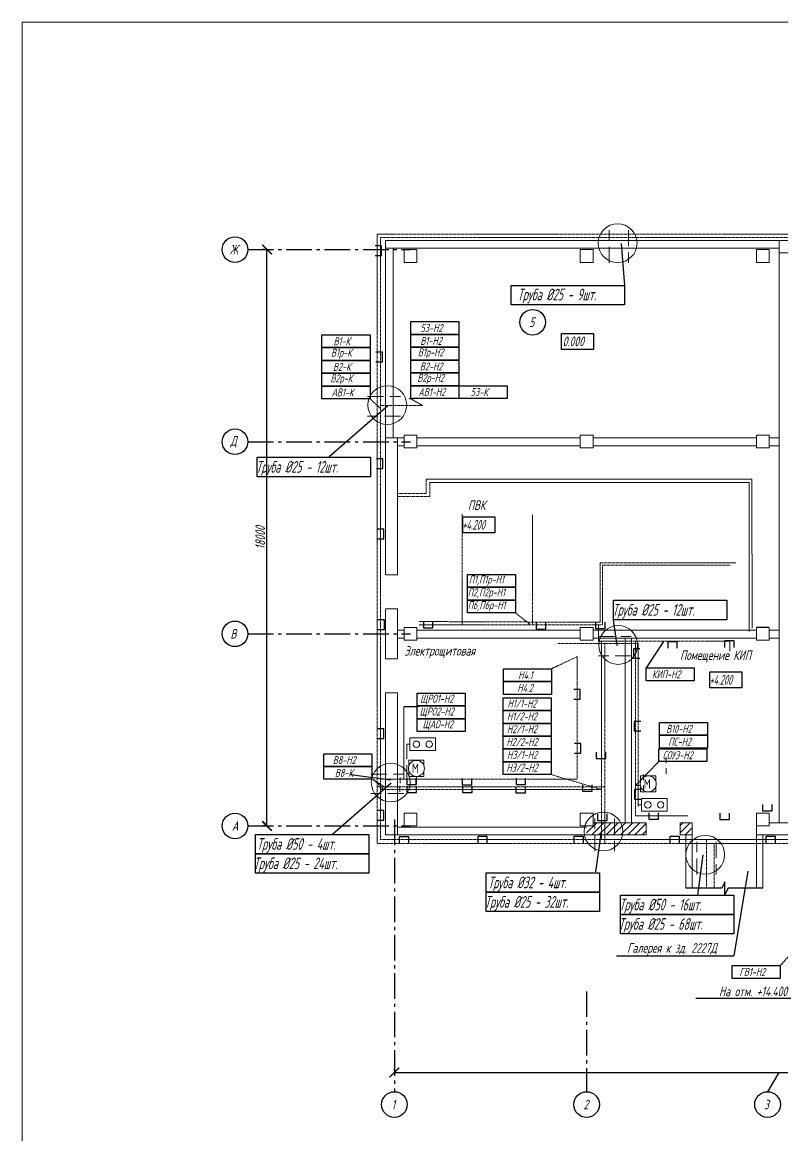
# Model space of a CAD drawing. Header units: millimetres. Extents: x -14296 to 10264, y -13087 to -5602.
# Drawn here: x -5970.5 to -5733.1, y -6937.4 to -6589.6 of the extents above; entities that cross this region are included whole.
import ezdxf

# ---------------------------------------------------------------- set-up
doc = ezdxf.new("R2010")
doc.units = ezdxf.units.MM
for name, pattern in [('CENTER2', [1.125, 0.75, -0.125, 0.125, -0.125]), ('gost5', [7, 5, -2, 0]), ('gost6', [12, 8, -1.5, 1, -1.5]), ('PHANTOM2', [1.25, 0.625, -0.125, 0.125, -0.125, 0.125, -0.125])]:
    doc.linetypes.add(name, pattern=pattern)
for name, color, linetype, lineweight in [('КаБель контрольный (Вновь)', 142, 'gost5', 15), ('КаБель силовой (Вновь)', 1, 'Continuous', 15), ('Линия выноска', 137, 'Continuous', 25), ('Осевая', 4, 'gost6', 25), ('Размерная', 4, 'Continuous', 25), ('Рамка толстая', 7, 'Continuous', 15), ('Рамка тонкая', 5, 'Continuous', 25), ('Строительный', 251, 'Continuous', 13), ('Текст', 7, 'Continuous', 20), ('Технологическое', 156, 'Continuous', 18), ('Эл. аппараты (Вновь)', 93, 'Continuous', 15), ('ЭлектрооБорудование (Вновь)', 160, 'Continuous', 15)]:
    doc.layers.add(name, color=color, linetype=linetype, lineweight=lineweight)
doc.styles.add('Simplex', font='simplex.shx', dxfattribs={"width": 0.7, "oblique": 15})

# ---------------------------------------------------------------- blocks, each defined once
blk = doc.blocks.new('_ArchTick')
at = {"color": 0, "const_width": 0.15}
blk.add_lwpolyline([(-0.5, -0.5), (0.5, 0.5)], dxfattribs=at)

msp = doc.modelspace()

# ---------------------------------------------------------------- linework, layer by layer
at = {"color": 18, "true_color": 0x000000}
msp.add_line((-5737.31732, -6778.63815), (-5741.31732, -6778.63815), dxfattribs=at)
at = {"layer": 'КаБель контрольный (Вновь)', "color": 18, "linetype": 'PHANTOM2', "lineweight": 15, "true_color": 0x000000}
for p, q in [((-5859.7268, -6777.035), (-5859.7268, -6657.91918)), ((-5859.7268, -6846.12886), (-5859.7268, -6777.035)), ((-5846.62488, -6776.79565), (-5790.0879, -6777.035)), ((-5788.6733, -6846.12886), (-5788.6733, -6808.86697)), ((-5788.6733, -6828.4383), (-5859.7268, -6828.4383)), ((-5788.6733, -6846.12886), (-5788.6733, -6828.05985)), ((-5788.6733, -6828.05985), (-5788.6733, -6828.4383)), ((-5788.6733, -6846.12886), (-5859.7268, -6846.12886)), ((-5755.50699, -6846.12886), (-5788.6733, -6846.12886)), ((-5755.50699, -6846.12886), (-5241.27018, -6846.12886)), ((-5754.49893, -6859.95742), (-5754.49893, -6846.003))]:
    msp.add_line(p, q, dxfattribs=at)
at = {"layer": 'КаБель контрольный (Вновь)', "color": 18, "true_color": 0x000000}
for p, q in [((-5850.46266, -6826.68431), (-5850.46266, -6815.11612)), ((-5850.46266, -6815.11612), (-5849.46266, -6815.11612)), ((-5778.19333, -6829.02808), (-5778.19333, -6834.02808)), ((-5778.19333, -6834.02808), (-5777.19333, -6834.02808))]:
    msp.add_line(p, q, dxfattribs=at)
at = {"layer": 'КаБель силовой (Вновь)', "color": 18, "linetype": 'gost5', "true_color": 0x000000}
for p, q in [((-5787.29934, -6664.81555), (-5787.29934, -6654.56303)), ((-5781.21893, -6654.56303), (-5781.21893, -6664.81555)), ((-5862.72397, -6706.5224), (-5852.47145, -6706.5224)), ((-5852.47145, -6712.60281), (-5862.72397, -6712.60281)), ((-5790.63539, -6781.4522), (-5780.38287, -6781.4522)), ((-5780.38287, -6787.53261), (-5790.63539, -6787.53261)), ((-5861.66008, -6824.41113), (-5851.40756, -6824.41113)), ((-5851.40756, -6830.49154), (-5861.66008, -6830.49154)), ((-5791.72535, -6848.5472), (-5791.72535, -6838.29468)), ((-5785.64494, -6838.29468), (-5785.64494, -6848.5472)), ((-5759.92871, -6855.81482), (-5759.92871, -6845.5623)), ((-5753.8483, -6845.5623), (-5753.8483, -6855.81482))]:
    msp.add_line(p, q, dxfattribs=at)
at = {"layer": 'КаБель силовой (Вновь)', "color": 18, "linetype": 'PHANTOM2', "lineweight": 15, "true_color": 0x000000}
for p, q in [((-5858.62334, -6777.81733), (-5858.62334, -6658.00669)), ((-5858.62334, -6826.01533), (-5858.62334, -6777.81733)), ((-5846.62488, -6777.81733), (-5811.79556, -6777.81733)), ((-5797.24114, -6796.13395), (-5797.24114, -6787.75551)), ((-5797.24114, -6796.13395), (-5797.24114, -6826.01533)), ((-5851.34814, -6803.39951), (-5851.34814, -6826.01533)), ((-5789.68062, -6829.24122), (-5789.68062, -6808.87204)), ((-5789.68062, -6808.87204), (-5789.68062, -6844.85409)), ((-5797.24114, -6826.01533), (-5858.62334, -6826.01533)), ((-5858.62334, -6826.01533), (-5858.62334, -6844.85409)), ((-5858.62334, -6826.01533), (-5858.62334, -6829.24122)), ((-5858.62334, -6829.24122), (-5789.68062, -6829.24122)), ((-5858.62334, -6844.85409), (-5756.87602, -6844.85409)), ((-5789.68062, -6844.85409), (-5242.23127, -6844.85409)), ((-5756.87602, -6844.85409), (-5756.87602, -6860.088))]:
    msp.add_line(p, q, dxfattribs=at)
at = {"layer": 'КаБель силовой (Вновь)', "color": 18, "true_color": 0x000000}
msp.add_line((-5847.4613, -6825.14387), (-5847.4613, -6827.68431), dxfattribs=at)
at = {"layer": 'Линия выноска', "color": 18, "linetype": 'PHANTOM2', "lineweight": 15, "true_color": 0x000000}
for p, q in [((-5861.9393, -6707.25828), (-5858.77018, -6710.15605)), ((-5849.69553, -6706.98798), (-5845.59686, -6709.30199)), ((-5816.5248, -6774.08152), (-5811.79556, -6777.81733)), ((-5805.31588, -6791.53897), (-5797.24114, -6787.75551)), ((-5861.05125, -6825.98587), (-5857.54927, -6828.4383)), ((-5861.05125, -6825.98587), (-5857.66385, -6829.24122)), ((-5805.38273, -6824.59921), (-5789.68062, -6829.24122)), ((-5729.76793, -6879.64204), (-5733.85119, -6884.25418))]:
    msp.add_line(p, q, dxfattribs=at)
at = {"layer": 'Линия выноска', "color": 18, "true_color": 0x000000}
for p, q in [((-5770.30722, -6783.04838), (-5775.76919, -6791.26904)), ((-5846.95211, -6803.39951), (-5851.34814, -6803.39951)), ((-5771.80188, -6820.5485), (-5779.01233, -6827.97018))]:
    msp.add_line(p, q, dxfattribs=at)
at = {"layer": 'Линия выноска', "color": 18, "linetype": 'ByBlock', "lineweight": -2, "true_color": 0x000000}
msp.add_line((-5748.36496, -6881.23552), (-5748.36496, -6881.23552), dxfattribs=at)
for points in [[(-5743.957, -6854.80162), (-5748.36496, -6881.23552)], [(-5784.96881, -6881.23552), (-5748.36496, -6881.23552)], [(-5760.25717, -6894.41727), (-5729.70643, -6894.41727)]]:
    msp.add_lwpolyline(points, dxfattribs=at)
at = {"layer": 'Осевая', "color": 18, "true_color": 0x000000}
for p, q in [((-5900.11732, -6660.63815), (-5849.31732, -6660.63815)), ((-5900.11732, -6720.63815), (-5849.31732, -6720.63815)), ((-5900.11732, -6780.63815), (-5849.31732, -6780.63815)), ((-5854.31732, -6838.63815), (-5854.31732, -6923.63815)), ((-5900.11732, -6840.63815), (-5849.31732, -6840.63815)), ((-5794.31732, -6892.29112), (-5794.31732, -6923.63815)), ((-5734.31732, -6917.63815), (-5737.81732, -6923.63815))]:
    msp.add_line(p, q, dxfattribs=at)
at = {"layer": 'Размерная', "color": 18, "true_color": 0x000000}
for p, q in [((-5894.74232, -6660.63815), (-5895.36732, -6660.63815)), ((-5894.11732, -6840.63815), (-5894.11732, -6660.63815)), ((-5894.74232, -6840.63815), (-5895.36732, -6840.63815)), ((-5854.31732, -6917.01315), (-5854.31732, -6916.38815)), ((-5854.31732, -6917.63815), (-5246.31732, -6917.63815))]:
    msp.add_line(p, q, dxfattribs=at)
at = {"layer": 'Рамка толстая', "color": 18, "true_color": 0x000000}
for p, q in [((-5970.52727, -7163.63746), (-5970.52727, -6589.63746)), ((-5970.52727, -6589.63746), (-5180.52727, -6589.63746))]:
    msp.add_line(p, q, dxfattribs=at)
at = {"layer": 'Рамка толстая', "color": 18, "linetype": 'PHANTOM2', "lineweight": 15, "true_color": 0x000000}
for p, q in [((-5859.7268, -6657.91918), (-5859.7268, -6655.846)), ((-5859.7268, -6655.846), (-5300.38032, -6655.846)), ((-5858.62334, -6658.00669), (-5858.62334, -6656.80491)), ((-5858.62334, -6656.80491), (-5280.66128, -6656.80491)), ((-5858.62334, -6658.00669), (-5858.62334, -6658.00669)), ((-5845.59686, -6709.30199), (-5858.62334, -6709.30199)), ((-5844.45133, -6732.32551), (-5844.45133, -6736.85006)), ((-5843.31441, -6733.32551), (-5843.31441, -6737.74573)), ((-5844.45133, -6736.85006), (-5853.31732, -6736.85006)), ((-5843.31441, -6737.74573), (-5853.31732, -6737.74573)), ((-5833.18649, -6777.63257), (-5833.18649, -6743.24413)), ((-5811.25184, -6777.81733), (-5811.25184, -6743.45134)), ((-5790.0879, -6777.035), (-5790.0879, -6758.42156)), ((-5790.0879, -6758.42156), (-5747.75753, -6758.42156)), ((-5789.38883, -6777.79758), (-5789.38883, -6759.19126)), ((-5789.38883, -6759.19126), (-5749.3645, -6759.19126)), ((-5790.0879, -6777.035), (-5790.0879, -6777.035)), ((-5790.5931, -6777.79864), (-5811.79556, -6777.81733)), ((-5790.5931, -6777.79864), (-5789.38883, -6777.79758)), ((-5790.5931, -6782.95256), (-5790.5931, -6777.79864)), ((-5790.5931, -6777.79864), (-5790.5931, -6777.79864)), ((-5788.6733, -6783.67238), (-5803.25289, -6783.67238)), ((-5789.68062, -6782.95256), (-5790.5931, -6782.95256)), ((-5789.68062, -6808.87204), (-5789.68062, -6782.95256)), ((-5789.68062, -6782.95256), (-5749.58222, -6782.95256)), ((-5789.68062, -6782.95256), (-5779.07418, -6782.95256)), ((-5788.6733, -6808.86697), (-5788.6733, -6783.67238)), ((-5788.6733, -6783.67238), (-5778.20452, -6783.67238)), ((-5779.07418, -6782.95256), (-5779.07418, -6837.46925)), ((-5778.20452, -6783.67238), (-5778.20452, -6834.56889)), ((-5749.58222, -6782.95256), (-5749.58222, -6786.13263)), ((-5779.01233, -6827.97018), (-5777.53143, -6827.97018)), ((-5779.07418, -6837.46925), (-5762.74227, -6837.46925))]:
    msp.add_line(p, q, dxfattribs=at)
at = {"layer": 'Рамка тонкая', "color": 18, "true_color": 0x000000}
for p, q in [((-5783.52767, -6658.72169), (-5782.44836, -6671.86558)), ((-5817.85591, -6671.86558), (-5782.44836, -6671.86558)), ((-5817.85591, -6677.92109), (-5817.85591, -6671.86558)), ((-5782.44836, -6671.86558), (-5782.44836, -6677.92109)), ((-5782.44836, -6677.92109), (-5817.85591, -6677.92109)), ((-5849.16096, -6683.13771), (-5834.16096, -6683.13771)), ((-5849.16096, -6687.13771), (-5849.16096, -6683.13771)), ((-5834.16096, -6683.13771), (-5834.16096, -6687.13771)), ((-5802.19629, -6686.81854), (-5792.19629, -6686.81854)), ((-5802.19629, -6691.81854), (-5802.19629, -6686.81854)), ((-5792.19629, -6686.81854), (-5792.19629, -6691.81854)), ((-5876.9393, -6687.25828), (-5861.9393, -6687.25828)), ((-5876.9393, -6691.25828), (-5876.9393, -6687.25828)), ((-5861.9393, -6687.25828), (-5861.9393, -6691.25828)), ((-5849.16096, -6687.13771), (-5834.16096, -6687.13771)), ((-5849.16096, -6691.13771), (-5849.16096, -6687.13771)), ((-5834.16096, -6687.13771), (-5849.16096, -6687.13771)), ((-5834.16096, -6687.13771), (-5834.16096, -6691.13771)), ((-5876.9393, -6691.25828), (-5861.9393, -6691.25828)), ((-5876.9393, -6695.25828), (-5876.9393, -6691.25828)), ((-5861.9393, -6691.25828), (-5876.9393, -6691.25828)), ((-5861.9393, -6691.25828), (-5861.9393, -6695.25828)), ((-5849.16096, -6691.13771), (-5834.16096, -6691.13771)), ((-5849.16096, -6695.13771), (-5849.16096, -6691.13771)), ((-5834.16096, -6691.13771), (-5849.16096, -6691.13771)), ((-5834.16096, -6691.13771), (-5834.16096, -6695.13771)), ((-5792.19629, -6691.81854), (-5802.19629, -6691.81854)), ((-5876.9393, -6695.25828), (-5861.9393, -6695.25828)), ((-5876.9393, -6699.25828), (-5876.9393, -6695.25828)), ((-5861.9393, -6695.25828), (-5876.9393, -6695.25828)), ((-5861.9393, -6695.25828), (-5861.9393, -6699.25828)), ((-5849.16096, -6695.13771), (-5834.16096, -6695.13771)), ((-5849.16096, -6699.13771), (-5849.16096, -6695.13771)), ((-5834.16096, -6695.13771), (-5849.16096, -6695.13771)), ((-5834.16096, -6695.13771), (-5834.16096, -6699.13771)), ((-5876.9393, -6699.25828), (-5861.9393, -6699.25828)), ((-5876.9393, -6703.25828), (-5876.9393, -6699.25828)), ((-5861.9393, -6699.25828), (-5876.9393, -6699.25828)), ((-5861.9393, -6699.25828), (-5861.9393, -6703.25828)), ((-5849.16096, -6699.13771), (-5834.16096, -6699.13771)), ((-5849.16096, -6703.13771), (-5849.16096, -6699.13771)), ((-5834.16096, -6699.13771), (-5849.16096, -6699.13771)), ((-5834.16096, -6699.13771), (-5834.16096, -6703.13771)), ((-5876.9393, -6703.25828), (-5861.9393, -6703.25828)), ((-5876.9393, -6707.25828), (-5876.9393, -6703.25828)), ((-5861.9393, -6703.25828), (-5876.9393, -6703.25828)), ((-5861.9393, -6703.25828), (-5861.9393, -6707.25828)), ((-5849.16096, -6703.13771), (-5834.16096, -6703.13771)), ((-5849.16096, -6707.13771), (-5849.16096, -6703.13771)), ((-5834.16096, -6703.13771), (-5849.16096, -6703.13771)), ((-5834.16096, -6703.13771), (-5834.16096, -6707.13771)), ((-5834.12771, -6703.13768), (-5819.12771, -6703.13768)), ((-5834.12771, -6707.13768), (-5834.12771, -6703.13768)), ((-5819.12771, -6703.13768), (-5819.12771, -6707.13768)), ((-5861.9393, -6707.25828), (-5876.9393, -6707.25828)), ((-5834.16096, -6707.13771), (-5849.16096, -6707.13771)), ((-5819.12771, -6707.13768), (-5834.12771, -6707.13768)), ((-5856.4077, -6709.38168), (-5874.75018, -6725.38798)), ((-5897.15736, -6725.5065), (-5861.74981, -6725.5065)), ((-5897.15736, -6731.562), (-5897.15736, -6725.5065)), ((-5861.74981, -6725.5065), (-5861.74981, -6731.562)), ((-5861.74981, -6731.562), (-5897.15736, -6731.562)), ((-5832.98832, -6744.08029), (-5822.98832, -6744.08029)), ((-5832.98832, -6749.08029), (-5832.98832, -6744.08029)), ((-5822.98832, -6744.08029), (-5822.98832, -6749.08029)), ((-5822.98832, -6749.08029), (-5832.98832, -6749.08029)), ((-5831.5248, -6762.08152), (-5816.5248, -6762.08152)), ((-5831.5248, -6766.08152), (-5831.5248, -6762.08152)), ((-5816.5248, -6762.08152), (-5816.5248, -6766.08152)), ((-5831.5248, -6766.08152), (-5816.5248, -6766.08152)), ((-5831.5248, -6770.08152), (-5831.5248, -6766.08152)), ((-5816.5248, -6766.08152), (-5831.5248, -6766.08152)), ((-5816.5248, -6766.08152), (-5816.5248, -6770.08152)), ((-5831.5248, -6770.08152), (-5816.5248, -6770.08152)), ((-5831.5248, -6774.08152), (-5831.5248, -6770.08152)), ((-5816.5248, -6770.08152), (-5831.5248, -6770.08152)), ((-5816.5248, -6770.08152), (-5816.5248, -6774.08152)), ((-5785.91304, -6770.16164), (-5750.50549, -6770.16164)), ((-5785.91304, -6776.21714), (-5785.91304, -6770.16164)), ((-5750.50549, -6770.16164), (-5750.50549, -6776.21714)), ((-5816.5248, -6774.08152), (-5831.5248, -6774.08152)), ((-5784.76475, -6784.25595), (-5785.91304, -6776.21714)), ((-5750.50549, -6776.21714), (-5785.91304, -6776.21714)), ((-5775.76919, -6791.26904), (-5760.76919, -6791.26904)), ((-5775.76919, -6795.26904), (-5775.76919, -6791.26904)), ((-5760.76919, -6791.26904), (-5760.76919, -6795.26904)), ((-5820.31588, -6791.53897), (-5805.31588, -6791.53897)), ((-5820.31588, -6795.53897), (-5820.31588, -6791.53897)), ((-5805.31588, -6791.53897), (-5805.31588, -6795.53897)), ((-5755.80098, -6792.50296), (-5745.80098, -6792.50296)), ((-5755.80098, -6797.50296), (-5755.80098, -6792.50296)), ((-5745.80098, -6792.50296), (-5745.80098, -6797.50296)), ((-5820.31588, -6795.53897), (-5805.31588, -6795.53897)), ((-5820.31588, -6799.53897), (-5820.31588, -6795.53897)), ((-5805.31588, -6795.53897), (-5820.31588, -6795.53897)), ((-5805.31588, -6795.53897), (-5805.31588, -6799.53897)), ((-5760.76919, -6795.26904), (-5775.76919, -6795.26904)), ((-5745.80098, -6797.50296), (-5755.80098, -6797.50296)), ((-5847.18963, -6799.12737), (-5832.18963, -6799.12737)), ((-5847.18963, -6803.12737), (-5847.18963, -6799.12737)), ((-5832.18963, -6799.12737), (-5832.18963, -6803.12737)), ((-5820.38273, -6800.59921), (-5805.38273, -6800.59921)), ((-5820.38273, -6804.59921), (-5820.38273, -6800.59921)), ((-5805.31588, -6799.53897), (-5820.31588, -6799.53897)), ((-5805.38273, -6800.59921), (-5805.38273, -6804.59921)), ((-5832.18963, -6803.12737), (-5847.18963, -6803.12737)), ((-5847.18963, -6803.12737), (-5832.18963, -6803.12737)), ((-5847.18963, -6807.12737), (-5847.18963, -6803.12737)), ((-5832.18963, -6803.12737), (-5832.18963, -6807.12737)), ((-5820.38273, -6804.59921), (-5805.38273, -6804.59921)), ((-5820.38273, -6808.59921), (-5820.38273, -6804.59921)), ((-5805.38273, -6804.59921), (-5820.38273, -6804.59921)), ((-5805.38273, -6804.59921), (-5805.38273, -6808.59921)), ((-5847.18963, -6807.12737), (-5832.18963, -6807.12737)), ((-5847.18963, -6811.12737), (-5847.18963, -6807.12737)), ((-5832.18963, -6807.12737), (-5847.18963, -6807.12737)), ((-5832.18963, -6807.12737), (-5832.18963, -6811.12737)), ((-5805.38273, -6808.59921), (-5820.38273, -6808.59921)), ((-5820.38273, -6808.59921), (-5805.38273, -6808.59921)), ((-5820.38273, -6812.59921), (-5820.38273, -6808.59921)), ((-5805.38273, -6808.59921), (-5805.38273, -6812.59921)), ((-5771.58044, -6808.30083), (-5756.58044, -6808.30083)), ((-5771.58044, -6812.30083), (-5771.58044, -6808.30083)), ((-5756.58044, -6808.30083), (-5756.58044, -6812.30083)), ((-5832.18963, -6811.12737), (-5847.18963, -6811.12737)), ((-5820.38273, -6812.59921), (-5805.38273, -6812.59921)), ((-5820.38273, -6816.59921), (-5820.38273, -6812.59921)), ((-5805.38273, -6812.59921), (-5820.38273, -6812.59921)), ((-5805.38273, -6812.59921), (-5805.38273, -6816.59921)), ((-5756.58044, -6812.30083), (-5771.58044, -6812.30083)), ((-5771.58044, -6812.30083), (-5756.58044, -6812.30083)), ((-5771.58044, -6816.30083), (-5771.58044, -6812.30083)), ((-5756.58044, -6812.30083), (-5756.58044, -6816.30083)), ((-5876.36591, -6818.08125), (-5861.36591, -6818.08125)), ((-5876.36591, -6822.08125), (-5876.36591, -6818.08125)), ((-5861.36591, -6818.08125), (-5861.36591, -6822.08125)), ((-5820.38273, -6816.59921), (-5805.38273, -6816.59921)), ((-5820.38273, -6820.59921), (-5820.38273, -6816.59921)), ((-5805.38273, -6816.59921), (-5820.38273, -6816.59921)), ((-5805.38273, -6816.59921), (-5805.38273, -6820.59921)), ((-5771.80188, -6816.5485), (-5756.80188, -6816.5485)), ((-5771.80188, -6820.5485), (-5771.80188, -6816.5485)), ((-5756.58044, -6816.30083), (-5771.58044, -6816.30083)), ((-5756.80188, -6816.5485), (-5756.80188, -6820.5485)), ((-5861.36591, -6822.08125), (-5876.36591, -6822.08125)), ((-5876.35407, -6822.069), (-5861.35407, -6822.069)), ((-5876.35407, -6826.069), (-5876.35407, -6822.069)), ((-5861.35407, -6822.069), (-5861.35407, -6826.069)), ((-5820.38273, -6820.59921), (-5805.38273, -6820.59921)), ((-5820.38273, -6824.59921), (-5820.38273, -6820.59921)), ((-5805.38273, -6820.59921), (-5820.38273, -6820.59921)), ((-5805.38273, -6820.59921), (-5805.38273, -6824.59921)), ((-5756.80188, -6820.5485), (-5771.80188, -6820.5485)), ((-5861.35407, -6826.069), (-5876.35407, -6826.069)), ((-5855.47332, -6826.34796), (-5868.05173, -6824.61945)), ((-5805.38273, -6824.59921), (-5820.38273, -6824.59921)), ((-5855.34381, -6827.27042), (-5873.68629, -6843.27671)), ((-5897.74497, -6843.27671), (-5862.33742, -6843.27671)), ((-5897.74497, -6849.33221), (-5897.74497, -6843.27671)), ((-5862.33742, -6843.27671), (-5862.33742, -6849.33221)), ((-5789.78852, -6842.36044), (-5791.51704, -6854.93885)), ((-5897.74497, -6849.33221), (-5862.33742, -6849.33221)), ((-5897.74497, -6855.38772), (-5897.74497, -6849.33221)), ((-5862.33742, -6849.33221), (-5897.74497, -6849.33221)), ((-5862.33742, -6849.33221), (-5862.33742, -6855.38772)), ((-5757.99189, -6849.62806), (-5759.7204, -6862.20647)), ((-5862.33742, -6855.38772), (-5897.74497, -6855.38772)), ((-5825.6777, -6855.25146), (-5790.27015, -6855.25146)), ((-5825.6777, -6861.30696), (-5825.6777, -6855.25146)), ((-5790.27015, -6855.25146), (-5790.27015, -6861.30696)), ((-5752.14129, -6860.07172), (-5763.31732, -6860.11014)), ((-5751.15251, -6858.06615), (-5752.14129, -6860.07172)), ((-5751.1301, -6862.06609), (-5751.15251, -6858.06615)), ((-5750.14132, -6860.06052), (-5751.1301, -6862.06609)), ((-5739.31732, -6860.02987), (-5750.14132, -6860.06052)), ((-5825.6777, -6861.30696), (-5790.27015, -6861.30696)), ((-5825.6777, -6867.36246), (-5825.6777, -6861.30696)), ((-5790.27015, -6861.30696), (-5825.6777, -6861.30696)), ((-5790.27015, -6861.30696), (-5790.27015, -6867.36246)), ((-5783.77908, -6862.20647), (-5748.37153, -6862.20647)), ((-5783.77908, -6868.26197), (-5783.77908, -6862.20647)), ((-5748.37153, -6862.20647), (-5748.37153, -6868.26197)), ((-5790.27015, -6867.36246), (-5825.6777, -6867.36246)), ((-5783.77908, -6868.26197), (-5748.37153, -6868.26197)), ((-5783.77908, -6874.31747), (-5783.77908, -6868.26197)), ((-5748.37153, -6868.26197), (-5783.77908, -6868.26197)), ((-5748.37153, -6868.26197), (-5748.37153, -6874.31747)), ((-5748.37153, -6874.31747), (-5783.77908, -6874.31747)), ((-5748.85115, -6884.25418), (-5733.85115, -6884.25418)), ((-5748.85115, -6888.25418), (-5748.85115, -6884.25418)), ((-5733.85115, -6884.25418), (-5733.85115, -6888.25418)), ((-5733.85115, -6888.25418), (-5748.85115, -6888.25418))]:
    msp.add_line(p, q, dxfattribs=at)
at = {"layer": 'Рамка тонкая', "color": 18, "lineweight": 30, "true_color": 0x000000}
for p, q in [((-5858.32132, -6659.4883), (-5860.32132, -6659.4883)), ((-5860.32132, -6662.4883), (-5858.32132, -6662.4883)), ((-5858.32132, -6662.4883), (-5858.32132, -6659.4883)), ((-5858.09111, -6692.63977), (-5860.09111, -6692.63977)), ((-5858.09111, -6695.63977), (-5858.09111, -6692.63977)), ((-5860.09111, -6695.63977), (-5858.09111, -6695.63977)), ((-5857.8972, -6725.96655), (-5859.8972, -6725.96655)), ((-5857.8972, -6728.96655), (-5857.8972, -6725.96655)), ((-5859.8972, -6728.96655), (-5857.8972, -6728.96655)), ((-5857.62062, -6747.99227), (-5859.62062, -6747.99227)), ((-5857.62062, -6750.99227), (-5857.62062, -6747.99227)), ((-5859.62062, -6750.99227), (-5857.62062, -6750.99227)), ((-5857.4653, -6776.30651), (-5859.4653, -6776.30651)), ((-5857.4653, -6779.30651), (-5857.4653, -6776.30651)), ((-5845.29589, -6776.79565), (-5845.29589, -6778.79565)), ((-5842.29589, -6778.79565), (-5842.29589, -6776.79565)), ((-5810.05699, -6777.15713), (-5810.05699, -6779.15713)), ((-5807.05699, -6779.15713), (-5807.05699, -6777.15713)), ((-5791.54805, -6776.94546), (-5791.54805, -6778.94546)), ((-5788.54805, -6778.94546), (-5788.54805, -6776.94546)), ((-5859.4653, -6779.30651), (-5857.4653, -6779.30651)), ((-5845.29589, -6778.79565), (-5842.29589, -6778.79565)), ((-5810.05699, -6779.15713), (-5807.05699, -6779.15713)), ((-5791.54805, -6778.94546), (-5788.54805, -6778.94546)), ((-5765.99418, -6783.14955), (-5768.99418, -6783.14955)), ((-5768.99418, -6783.14955), (-5768.99418, -6785.14955)), ((-5765.99418, -6785.14955), (-5765.99418, -6783.14955)), ((-5748.25455, -6782.86375), (-5751.25455, -6782.86375)), ((-5751.25455, -6782.86375), (-5751.25455, -6784.86375)), ((-5748.25455, -6784.86375), (-5748.25455, -6782.86375)), ((-5777.64491, -6785.28), (-5779.64491, -6785.28)), ((-5779.64491, -6785.28), (-5779.64491, -6788.28)), ((-5779.64491, -6788.28), (-5777.64491, -6788.28)), ((-5796.34675, -6798.05802), (-5798.34675, -6798.05802)), ((-5796.34675, -6801.05802), (-5796.34675, -6798.05802)), ((-5798.34675, -6801.05802), (-5796.34675, -6801.05802)), ((-5777.429, -6807.97775), (-5779.429, -6807.97775)), ((-5779.429, -6807.97775), (-5779.429, -6810.97775)), ((-5857.61014, -6810.27708), (-5859.61014, -6810.27708)), ((-5857.61014, -6813.27708), (-5857.61014, -6810.27708)), ((-5779.429, -6810.97775), (-5777.429, -6810.97775)), ((-5859.61014, -6813.27708), (-5857.61014, -6813.27708)), ((-5796.07943, -6814.88011), (-5798.07943, -6814.88011)), ((-5796.07943, -6817.88011), (-5796.07943, -6814.88011)), ((-5798.07943, -6817.88011), (-5796.07943, -6817.88011)), ((-5791.33266, -6817.55695), (-5791.33266, -6819.55695)), ((-5788.33266, -6819.55695), (-5788.33266, -6817.55695)), ((-5791.33266, -6819.55695), (-5788.33266, -6819.55695)), ((-5850.49492, -6825.68433), (-5850.49492, -6827.68433)), ((-5847.49492, -6827.68433), (-5847.49492, -6825.68433)), ((-5833.13247, -6825.78458), (-5833.13247, -6827.78458)), ((-5830.13247, -6827.78458), (-5830.13247, -6825.78458)), ((-5816.34797, -6825.70791), (-5816.34797, -6827.70791)), ((-5813.34797, -6827.70791), (-5813.34797, -6825.70791)), ((-5850.49492, -6827.68433), (-5847.49492, -6827.68433)), ((-5850.46258, -6828.23425), (-5850.46258, -6830.23425)), ((-5847.46258, -6830.23425), (-5847.46258, -6828.23425)), ((-5833.13247, -6827.78458), (-5830.13247, -6827.78458)), ((-5833.08328, -6828.23425), (-5833.08328, -6830.23425)), ((-5830.08328, -6830.23425), (-5830.08328, -6828.23425)), ((-5816.42269, -6828.29951), (-5816.42269, -6830.29951)), ((-5816.34797, -6827.70791), (-5813.34797, -6827.70791)), ((-5813.42269, -6830.29951), (-5813.42269, -6828.29951)), ((-5795.62577, -6827.76263), (-5795.62577, -6829.76263)), ((-5792.62577, -6829.76263), (-5792.62577, -6827.76263)), ((-5777.32021, -6829.24664), (-5779.32021, -6829.24664)), ((-5779.32021, -6829.24664), (-5779.32021, -6832.24664)), ((-5850.46258, -6830.23425), (-5847.46258, -6830.23425)), ((-5833.08328, -6830.23425), (-5830.08328, -6830.23425)), ((-5816.42269, -6830.29951), (-5813.42269, -6830.29951)), ((-5795.62577, -6829.76263), (-5792.62577, -6829.76263)), ((-5779.32021, -6832.24664), (-5777.32021, -6832.24664)), ((-5857.61928, -6835.78621), (-5859.61928, -6835.78621)), ((-5857.61928, -6838.78621), (-5857.61928, -6835.78621)), ((-5774.83413, -6836.51384), (-5774.83413, -6838.51384)), ((-5771.83413, -6838.51384), (-5771.83413, -6836.51384)), ((-5739.3536, -6833.9193), (-5739.3536, -6835.9193)), ((-5739.3536, -6835.9193), (-5736.3536, -6835.9193)), ((-5736.3536, -6835.9193), (-5736.3536, -6833.9193)), ((-5859.61928, -6838.78621), (-5857.61928, -6838.78621)), ((-5790.86578, -6836.88534), (-5790.86578, -6838.88534)), ((-5790.86578, -6838.88534), (-5787.86578, -6838.88534)), ((-5787.86578, -6838.88534), (-5787.86578, -6836.88534)), ((-5774.83413, -6838.51384), (-5771.83413, -6838.51384)), ((-5752.70876, -6836.61035), (-5752.70876, -6838.61035)), ((-5752.70876, -6838.61035), (-5749.70876, -6838.61035)), ((-5749.70876, -6838.61035), (-5749.70876, -6836.61035)), ((-5849.85799, -6843.99043), (-5852.85799, -6843.99043)), ((-5852.85799, -6843.99043), (-5852.85799, -6845.99043)), ((-5849.85799, -6845.99043), (-5849.85799, -6843.99043)), ((-5825.31732, -6843.93815), (-5828.31732, -6843.93815)), ((-5828.31732, -6843.93815), (-5828.31732, -6845.93815)), ((-5825.31732, -6845.93815), (-5825.31732, -6843.93815)), ((-5795.31732, -6843.93815), (-5798.31732, -6843.93815)), ((-5798.31732, -6843.93815), (-5798.31732, -6845.93815)), ((-5795.31732, -6845.93815), (-5795.31732, -6843.93815)), ((-5765.31732, -6843.93815), (-5768.31732, -6843.93815)), ((-5768.31732, -6843.93815), (-5768.31732, -6845.93815)), ((-5765.31732, -6845.93815), (-5765.31732, -6843.93815)), ((-5735.31732, -6843.93815), (-5738.31732, -6843.93815)), ((-5738.31732, -6843.93815), (-5738.31732, -6845.93815)), ((-5735.31732, -6845.93815), (-5735.31732, -6843.93815))]:
    msp.add_line(p, q, dxfattribs=at)
at = {"layer": 'Рамка тонкая', "color": 18, "true_color": 0x000000}
for centre in [(-5904.11732, -6660.63815), (-5811.14942, -6683.31815), (-5904.11732, -6720.63815), (-5904.11732, -6780.63815), (-5904.11732, -6840.63815), (-5854.31732, -6927.63815), (-5794.31732, -6927.63815), (-5737.81732, -6927.63815)]:
    msp.add_circle(centre, 4, dxfattribs=at)
at = {"layer": 'Строительный', "color": 18, "true_color": 0x000000}
for p, q in [((-5857.11732, -6657.83815), (-5857.11732, -6762.23815)), ((-5759.01732, -6657.83815), (-5857.11732, -6657.83815)), ((-5705.61732, -6657.83815), (-5759.01732, -6657.83815)), ((-5734.21732, -6657.83815), (-5734.21732, -6839.63815)), ((-5734.21732, -6660.23815), (-5857.11732, -6660.23815)), ((-5854.71732, -6660.23815), (-5854.71732, -6719.38815)), ((-5847.31732, -6660.64915), (-5851.31732, -6660.64915)), ((-5851.31732, -6660.64915), (-5851.31732, -6664.64915)), ((-5847.31732, -6664.64915), (-5847.31732, -6660.64915)), ((-5792.31732, -6660.64915), (-5796.31732, -6660.64915)), ((-5796.31732, -6660.64915), (-5796.31732, -6664.64915)), ((-5792.31732, -6664.64915), (-5792.31732, -6660.64915)), ((-5737.31732, -6660.64915), (-5741.31732, -6660.64915)), ((-5741.31732, -6660.64915), (-5741.31732, -6664.64915)), ((-5737.31732, -6664.64915), (-5737.31732, -6660.64915)), ((-5727.21732, -6661.63815), (-5734.21732, -6661.63815)), ((-5851.31732, -6664.64915), (-5847.31732, -6664.64915)), ((-5796.31732, -6664.64915), (-5792.31732, -6664.64915)), ((-5741.31732, -6664.64915), (-5737.31732, -6664.64915)), ((-5853.31732, -6719.38815), (-5853.31732, -6762.23815)), ((-5857.11732, -6772.83815), (-5857.11732, -6788.43815)), ((-5853.31732, -6772.83815), (-5853.31732, -6788.43815)), ((-5853.31732, -6779.47743), (-5851.31732, -6779.47743)), ((-5853.31732, -6779.47743), (-5851.31732, -6779.47743)), ((-5847.31732, -6778.63815), (-5851.31732, -6778.63815)), ((-5851.31732, -6778.63815), (-5851.31732, -6782.63815)), ((-5847.31732, -6778.63815), (-5851.31732, -6778.63815)), ((-5851.31732, -6778.63815), (-5851.31732, -6782.63815)), ((-5847.31732, -6782.63815), (-5847.31732, -6778.63815)), ((-5847.31732, -6782.63815), (-5847.31732, -6778.63815)), ((-5847.31732, -6779.47743), (-5796.31732, -6779.47743)), ((-5792.31732, -6778.65436), (-5796.31732, -6778.65436)), ((-5796.31732, -6778.65436), (-5796.31732, -6782.65436)), ((-5792.31732, -6782.65436), (-5792.31732, -6778.65436)), ((-5792.31732, -6779.47743), (-5741.31732, -6779.47743)), ((-5792.31732, -6779.47743), (-5741.31732, -6779.47743)), ((-5737.31732, -6778.63815), (-5741.31732, -6778.63815)), ((-5741.31732, -6778.63815), (-5741.31732, -6782.63815)), ((-5737.31732, -6778.63815), (-5741.31732, -6778.63815)), ((-5741.31732, -6778.63815), (-5741.31732, -6782.63815)), ((-5737.31732, -6782.63815), (-5737.31732, -6778.63815)), ((-5737.31732, -6782.63815), (-5737.31732, -6778.63815)), ((-5737.31732, -6779.47743), (-5734.21732, -6779.47743)), ((-5737.31732, -6779.47743), (-5734.21732, -6779.47743)), ((-5853.31732, -6781.97743), (-5851.31732, -6781.97743)), ((-5851.31732, -6782.63815), (-5847.31732, -6782.63815)), ((-5851.31732, -6782.63815), (-5847.31732, -6782.63815)), ((-5847.31732, -6781.97743), (-5796.31732, -6781.97743)), ((-5796.31732, -6782.65436), (-5792.31732, -6782.65436)), ((-5792.31732, -6781.97743), (-5741.31732, -6781.97743)), ((-5782.31732, -6781.97743), (-5782.31732, -6839.63815)), ((-5780.31732, -6781.97743), (-5780.31732, -6839.63815)), ((-5741.31732, -6782.63815), (-5737.31732, -6782.63815)), ((-5741.31732, -6782.63815), (-5737.31732, -6782.63815)), ((-5737.31732, -6781.97743), (-5734.21732, -6781.97743)), ((-5734.21732, -6781.97743), (-5737.31732, -6781.97743)), ((-5857.11732, -6799.03815), (-5857.11732, -6843.43815)), ((-5853.31732, -6799.03815), (-5853.31732, -6843.43815)), ((-5847.31732, -6836.63815), (-5851.31732, -6836.63815)), ((-5851.31732, -6836.63815), (-5851.31732, -6840.63815)), ((-5847.31732, -6840.63815), (-5847.31732, -6836.63815)), ((-5854.31732, -6843.43815), (-5841.25163, -6843.43815)), ((-5851.31732, -6840.63815), (-5847.31732, -6840.63815))]:
    msp.add_line(p, q, dxfattribs=at)
at = {"layer": 'Строительный', "color": 18, "ltscale": 100, "true_color": 0x000000}
for p, q in [((-5857.11732, -6719.38815), (-5851.31732, -6719.38815)), ((-5854.31732, -6719.38815), (-5851.31732, -6719.38815)), ((-5847.31732, -6718.54888), (-5851.31732, -6718.54888)), ((-5851.31732, -6718.54888), (-5851.31732, -6722.54888)), ((-5847.31732, -6722.54888), (-5847.31732, -6718.54888)), ((-5847.31732, -6719.38815), (-5796.31732, -6719.38815)), ((-5847.31732, -6719.38815), (-5796.31732, -6719.38815)), ((-5792.31732, -6718.56509), (-5796.31732, -6718.56509)), ((-5796.31732, -6718.56509), (-5796.31732, -6722.56509)), ((-5792.31732, -6722.56509), (-5792.31732, -6718.56509)), ((-5792.31732, -6719.38815), (-5741.31732, -6719.38815)), ((-5792.31732, -6719.38815), (-5741.31732, -6719.38815)), ((-5737.31732, -6718.54888), (-5741.31732, -6718.54888)), ((-5741.31732, -6718.54888), (-5741.31732, -6722.54888)), ((-5737.31732, -6722.54888), (-5737.31732, -6718.54888)), ((-5737.31732, -6719.38815), (-5734.21732, -6719.38815)), ((-5737.31732, -6719.38815), (-5734.21732, -6719.38815)), ((-5853.31732, -6721.88815), (-5851.31732, -6721.88815)), ((-5851.31732, -6722.54888), (-5847.31732, -6722.54888)), ((-5847.31732, -6721.88815), (-5796.31732, -6721.88815)), ((-5796.31732, -6722.56509), (-5792.31732, -6722.56509)), ((-5792.31732, -6721.88815), (-5741.31732, -6721.88815)), ((-5741.31732, -6722.54888), (-5737.31732, -6722.54888)), ((-5737.31732, -6721.88815), (-5734.21732, -6721.88815)), ((-5844.45133, -6732.32551), (-5742.67437, -6732.32551)), ((-5843.31441, -6733.32551), (-5743.58729, -6733.4124)), ((-5743.58729, -6733.4124), (-5743.58729, -6779.90515)), ((-5742.67437, -6732.32551), (-5742.58729, -6778.90515)), ((-5847.31732, -6779.47743), (-5796.31732, -6779.47743)), ((-5792.31732, -6836.63815), (-5796.31732, -6836.63815)), ((-5796.31732, -6836.63815), (-5796.31732, -6840.63815)), ((-5792.31732, -6840.63815), (-5792.31732, -6836.63815)), ((-5792.31732, -6840.63815), (-5792.31732, -6839.63815)), ((-5792.31732, -6840.63815), (-5792.31732, -6839.63815)), ((-5792.31732, -6839.63815), (-5775.71732, -6839.63815)), ((-5775.71732, -6843.43815), (-5775.71732, -6839.63815)), ((-5765.11732, -6839.63815), (-5761.31732, -6839.63815)), ((-5765.11732, -6843.43815), (-5765.11732, -6839.63815)), ((-5761.31732, -6839.63815), (-5761.31732, -6860.10327)), ((-5737.31732, -6836.63815), (-5741.31732, -6836.63815)), ((-5741.31732, -6836.63815), (-5741.31732, -6840.63815)), ((-5737.31732, -6840.63815), (-5737.31732, -6836.63815)), ((-5727.21732, -6839.63815), (-5737.31732, -6839.63815)), ((-5775.71732, -6843.43815), (-5857.11732, -6843.43815)), ((-5794.31732, -6841.03815), (-5853.31732, -6841.03815)), ((-5796.31732, -6840.63815), (-5792.31732, -6840.63815)), ((-5761.31732, -6843.43815), (-5765.11732, -6843.43815)), ((-5763.31732, -6843.43815), (-5763.31732, -6855.81485)), ((-5763.31732, -6843.43815), (-5763.31732, -6860.11014)), ((-5741.31732, -6840.63815), (-5737.31732, -6840.63815)), ((-5741.31732, -6840.63815), (-5741.31732, -6860.03554)), ((-5720.67108, -6843.43815), (-5741.31732, -6843.43815)), ((-5739.32044, -6843.43815), (-5739.33409, -6860.02992))]:
    msp.add_line(p, q, dxfattribs=at)
at = {"layer": 'Строительный', "color": 18, "linetype": 'CENTER2', "ltscale": 0.5, "true_color": 0x000000}
for p, q in [((-5853.29089, -6762.23815), (-5857.11732, -6762.23815)), ((-5853.29089, -6772.83815), (-5857.11732, -6772.83815)), ((-5853.31732, -6788.43815), (-5857.11732, -6788.43815)), ((-5853.31732, -6799.03815), (-5857.11732, -6799.03815))]:
    msp.add_line(p, q, dxfattribs=at)
at = {"layer": 'Строительный', "color": 18, "linetype": 'Continuous', "true_color": 0x000000}
for p, q in [((-5794.31732, -6842.80092), (-5791.15455, -6839.63815)), ((-5792.70949, -6843.43815), (-5788.90949, -6839.63815)), ((-5790.46443, -6843.43815), (-5786.66443, -6839.63815)), ((-5788.21936, -6843.43815), (-5784.41936, -6839.63815)), ((-5785.9743, -6843.43815), (-5782.1743, -6839.63815)), ((-5783.72923, -6843.43815), (-5779.92923, -6839.63815)), ((-5781.48417, -6843.43815), (-5777.68417, -6839.63815)), ((-5779.23911, -6843.43815), (-5775.71732, -6839.91636)), ((-5765.11732, -6840.54168), (-5764.21379, -6839.63815)), ((-5765.11732, -6842.78675), (-5761.96872, -6839.63815)), ((-5776.99404, -6843.43815), (-5775.71732, -6842.16143)), ((-5763.52366, -6843.43815), (-5761.31732, -6841.23181))]:
    msp.add_line(p, q, dxfattribs=at)
at = {"layer": 'Технологическое', "color": 18, "true_color": 0x000000}
for p, q in [((-5845.09856, -6820.11612), (-5849.82404, -6820.11612)), ((-5849.82404, -6820.11612), (-5849.82404, -6821.82688)), ((-5845.09856, -6821.82688), (-5845.09856, -6820.11612)), ((-5769.51724, -6820.99982), (-5769.51724, -6819.28905)), ((-5769.51724, -6824.34455), (-5769.51724, -6822.63378)), ((-5849.82404, -6823.46085), (-5849.82404, -6825.17161)), ((-5849.82404, -6825.17161), (-5845.09856, -6825.17161)), ((-5845.09856, -6825.17161), (-5845.09856, -6823.46085)), ((-5772.71571, -6824.95988), (-5777.44119, -6824.95988)), ((-5777.44119, -6824.95988), (-5777.44119, -6826.67065)), ((-5776.56517, -6824.58617), (-5776.56517, -6826.29694)), ((-5772.71571, -6826.67065), (-5772.71571, -6824.95988)), ((-5777.44119, -6828.30461), (-5777.44119, -6830.01538)), ((-5776.56517, -6827.9309), (-5776.56517, -6829.64167)), ((-5772.71571, -6830.01538), (-5772.71571, -6828.30461)), ((-5777.44119, -6830.01538), (-5772.71571, -6830.01538))]:
    msp.add_line(p, q, dxfattribs=at)
at = {"layer": 'Эл. аппараты (Вновь)', "color": 18, "true_color": 0x000000}
for p, q in [((-5841.46266, -6813.11612), (-5849.46266, -6813.11612)), ((-5849.46266, -6813.11612), (-5849.46266, -6817.11612)), ((-5841.46266, -6817.11612), (-5841.46266, -6813.11612)), ((-5849.46266, -6817.11612), (-5841.46266, -6817.11612)), ((-5769.19333, -6832.02808), (-5777.19333, -6832.02808)), ((-5777.19333, -6832.02808), (-5777.19333, -6836.02808)), ((-5769.19333, -6836.02808), (-5769.19333, -6832.02808)), ((-5777.19333, -6836.02808), (-5769.19333, -6836.02808))]:
    msp.add_line(p, q, dxfattribs=at)
for centre in [(-5847.46266, -6815.11612), (-5843.46266, -6815.11612), (-5775.19333, -6834.02808), (-5771.19333, -6834.02808)]:
    msp.add_circle(centre, 1, dxfattribs=at)
at = {"layer": 'ЭлектрооБорудование (Вновь)', "color": 18, "linetype": 'CENTER2', "lineweight": 15, "true_color": 0x000000}
for p, q in [((-5852.53744, -6825.48807), (-5852.53744, -6827.27485)), ((-5852.6544, -6828.05261), (-5852.6544, -6829.97679))]:
    msp.add_line(p, q, dxfattribs=at)
at = {"layer": 'ЭлектрооБорудование (Вновь)', "color": 18, "true_color": 0x000000}
for centre, radius in [((-5784.63297, -6658.63435), 6.0555), ((-5856.54276, -6709.18878), 6.0555), ((-5784.45419, -6784.11857), 6.0555), ((-5855.47888, -6827.07751), 6.0555), ((-5847.4613, -6822.64387), 2.5), ((-5775.07845, -6827.48763), 2.5), ((-5789.05897, -6842.366), 6.0555), ((-5757.26234, -6849.63362), 6.0555)]:
    msp.add_circle(centre, radius, dxfattribs=at)

# ---------------------------------------------------------------- block references
at = {"layer": 'Размерная', "color": 18, "true_color": 0x000000, "xscale": 3, "yscale": 3, "zscale": 3}
for p, rotation in [((-5894.11732, -6660.63815), 90), ((-5894.11732, -6840.63815), 270), ((-5854.31732, -6917.63815), 180)]:
    msp.add_blockref('_ArchTick', p, dxfattribs=dict(at, rotation=rotation))

# ---------------------------------------------------------------- texts
at = {"layer": 'Линия выноска', "color": 18, "true_color": 0x000000, "char_height": 3, "style": 'Simplex'}
for s, insert, attachment_point in [('Галерея к зд. 2227Д', (-5767.66689, -6877.23552), 2), ('На отм. +14.400', (-5731.70643, -6890.81727), 3)]:
    msp.add_mtext(s, dxfattribs=dict(at, insert=insert, attachment_point=attachment_point))
at = {"layer": 'Размерная', "color": 18, "true_color": 0x000000, "insert": (-5896.24232, -6750.63815), "char_height": 3, "attachment_point": 5, "rotation": 90, "style": 'Simplex'}
msp.add_mtext('18000', dxfattribs=at)
at = {"layer": 'Текст', "color": 18, "linetype": 'PHANTOM2', "lineweight": 15, "true_color": 0x000000, "style": 'Simplex', "oblique": 15}
for s, height, width, p in [('Ж', 3, 0.7, (-5905.71924, -6662.13815)), ('Труба Ø25 - 9шт.', 3.6333007, 0.6, (-5815.90709, -6676.4733)), ('5', 3, 0.7, (-5812.22791, -6684.81815)), ('53-Н2', 2.5, 0.7, (-5846.20423, -6686.38771)), ('В1-К', 2.5, 0.7, (-5873.35757, -6690.50828)), ('В1-Н2', 2.5, 0.7, (-5846.22377, -6690.38771)), ('0.000', 3, 0.7, (-5801.79822, -6690.81854)), ('В1р-К', 2.5, 0.7, (-5874.14924, -6694.09161)), ('В1р-Н2', 2.5, 0.7, (-5847.01543, -6693.97105)), ('В2-К', 2.5, 0.7, (-5873.52424, -6698.50828)), ('В2-Н2', 2.5, 0.7, (-5846.39043, -6698.38771)), ('В2р-К', 2.5, 0.7, (-5874.31591, -6702.09161)), ('В2р-Н2', 2.5, 0.7, (-5847.1821, -6701.97105)), ('АВ1-К', 2.5, 0.7, (-5873.98257, -6706.50828)), ('АВ1-Н2', 2.5, 0.7, (-5846.84877, -6706.38771)), ('53-К', 2.5, 0.7, (-5830.52645, -6706.38768)), ('Д', 3, 0.7, (-5905.54268, -6721.85244)), ('Труба Ø25 - 12шт.', 3.6333007, 0.6, (-5897.52844, -6730.30034)), ('ПВК', 3, 0.7, (-5831.38787, -6741.95751)), ('+4.200', 3, 0.6, (-5833.15737, -6748.08029)), ('П1,П1р-Н1', 2.5, 0.7, (-5831.10973, -6764.91486)), ('П2,П2р-Н1', 2.5, 0.7, (-5831.44307, -6768.91486)), ('П6,П6р-Н1', 2.5, 0.7, (-5831.44307, -6772.91486)), ('Труба Ø25 - 12шт.', 3.6333007, 0.6, (-5786.28412, -6774.95548)), ('В', 3, 0.7, (-5905.54268, -6782.13815)), ('Электрощитовая', 3, 0.7, (-5851.20649, -6787.42274)), ('Помещение КИП', 3, 0.7, (-5765.14857, -6788.79602)), ('Н4.1', 2.5, 0.7, (-5815.69248, -6794.78897)), ('КИП-Н2', 2.5, 0.7, (-5773.91533, -6794.51904)), ('+4.200', 3, 0.6, (-5755.97003, -6796.50296)), ('Н4.2', 2.5, 0.7, (-5815.96202, -6798.78897)), ('ЩРО1-Н2', 2.5, 0.7, (-5846.2941, -6802.13928)), ('Н1/1-Н2', 2.5, 0.7, (-5819.02887, -6803.67064)), ('ЩРО2-Н2', 2.5, 0.7, (-5846.46077, -6806.13928)), ('Н1/2-Н2', 2.5, 0.7, (-5819.19553, -6807.67064)), ('ЩАО-Н2', 2.5, 0.7, (-5845.5441, -6810.13928)), ('Н2/1-Н2', 2.5, 0.7, (-5819.19553, -6811.67064)), ('В10-Н2', 2.5, 0.7, (-5769.47658, -6811.55083)), ('Н2/2-Н2', 2.5, 0.7, (-5819.3622, -6815.67064)), ('ПС-Н2', 2.5, 0.7, (-5768.80991, -6815.55083)), ('В8-Н2', 2.5, 0.7, (-5873.59539, -6821.33125)), ('Н3/1-Н2', 2.5, 0.7, (-5819.19553, -6819.67064)), ('СОУЭ-Н2', 2.5, 0.7, (-5770.56943, -6819.7985)), ('Н3/2-Н2', 2.5, 0.7, (-5819.3622, -6823.67064)), ('В8-К', 2.5, 0.7, (-5872.93901, -6825.319)), ('А', 3, 0.7, (-5905.06732, -6842.13815)), ('Труба Ø50 - 4шт.', 3.6333007, 0.6, (-5897.28559, -6848.07055)), ('Труба Ø25 - 24шт.', 3.6333007, 0.6, (-5898.32367, -6854.12606)), ('Труба Ø32 - 4шт.', 3.6333007, 0.6, (-5825.10574, -6860.09568)), ('Труба Ø25 - 32шт.', 3.6333007, 0.6, (-5826.14383, -6866.15118)), ('Труба Ø50 - 16шт.', 3.6333007, 0.6, (-5784.15016, -6867.00031)), ('Труба Ø25 - 68шт.', 3.6333007, 0.6, (-5784.35778, -6873.05581)), ('ГВ1-Н2', 2.5, 0.7, (-5746.62229, -6887.50418)), ('1', 3, 0.7, (-5855.21924, -6929.13815)), ('2', 3, 0.7, (-5795.29268, -6929.13815)), ('3', 3, 0.7, (-5738.9458, -6929.13815))]:
    msp.add_text(s, height=height, dxfattribs=dict(at, width=width)).set_placement(p)
at = {"layer": 'ЭлектрооБорудование (Вновь)', "color": 18, "linetype": 'PHANTOM2', "lineweight": 15, "true_color": 0x000000, "style": 'Simplex', "width": 0.7}
for p in [(-5848.8613, -6824.14387), (-5776.47845, -6828.98763)]:
    msp.add_text('М', height=3, dxfattribs=at).set_placement(p)

doc.saveas('drawing.dxf')
